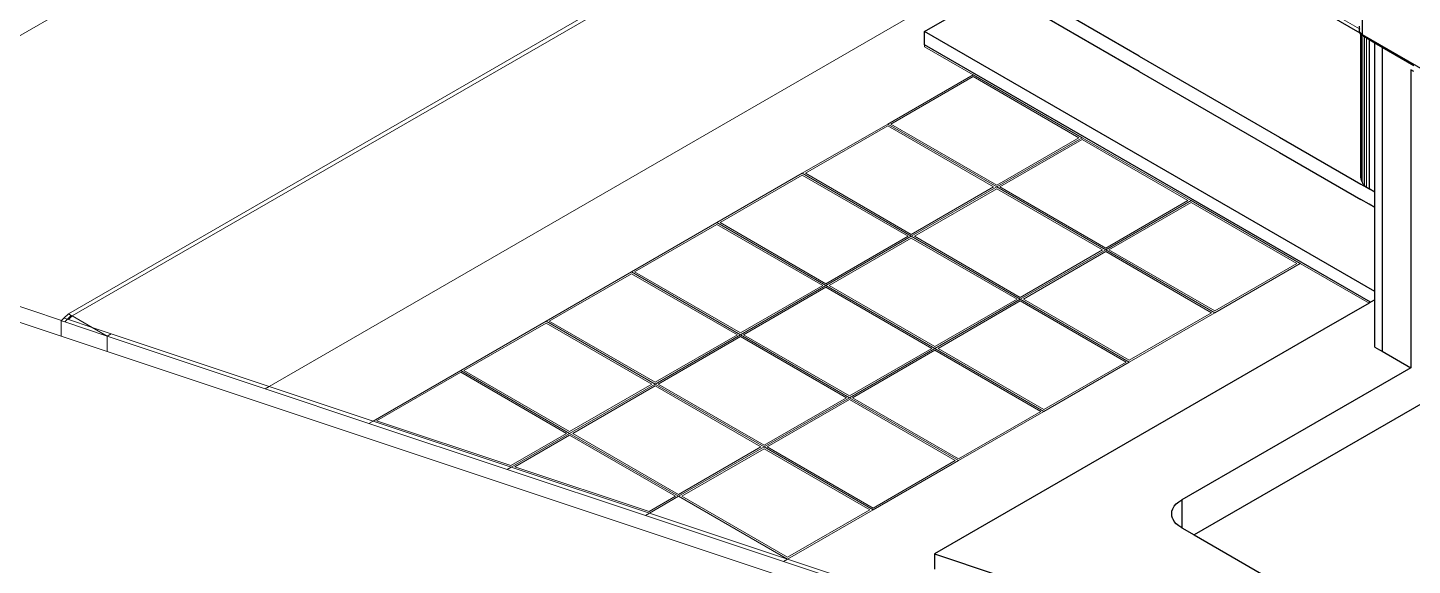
# Model space of a CAD drawing. Header units: metres. Extents: x 294 to 1101, y -498 to -355.
# Drawn here: x 911.7 to 924.25, y -406.78 to -401.9 of the extents above; entities that cross this region are included whole.
import ezdxf

# ---------------------------------------------------------------- set-up
doc = ezdxf.new("R2010")
doc.units = ezdxf.units.M
doc.layers.add('19-JARDINERIA', color=80, linetype='Continuous', lineweight=0)

msp = doc.modelspace()

# ---------------------------------------------------------------- linework, layer by layer
for p, q in [((922.956, -401.477), (923.773, -401.949)), ((921.772, -402.161), (920.956, -401.69)), ((923.796, -401.966), (923.796, -401.655)), ((919.826, -401.936), (920.031, -401.818)), ((921.772, -402.3), (920.956, -401.829)), ((923.769, -401.914), (923.769, -401.889)), ((923.909, -404.294), (919.826, -401.936)), ((919.826, -402.058), (919.826, -401.936)), ((923.769, -401.927), (923.769, -401.914)), ((923.769, -401.914), (923.77, -401.915)), ((923.769, -401.919), (923.77, -401.915)), ((923.769, -401.927), (923.769, -401.919)), ((923.769, -401.927), (923.77, -401.922)), ((923.769, -401.935), (923.769, -401.927)), ((923.769, -401.929), (923.769, -401.927)), ((923.769, -401.929), (923.769, -401.927)), ((923.769, -401.935), (923.769, -401.929)), ((923.77, -401.936), (923.769, -401.929)), ((923.77, -401.944), (923.769, -401.935)), ((923.77, -401.915), (923.77, -401.914)), ((923.77, -401.915), (923.77, -401.915)), ((923.774, -401.944), (923.77, -401.936)), ((923.773, -401.949), (923.77, -401.944)), ((923.774, -401.952), (923.773, -401.949)), ((923.779, -401.952), (923.774, -401.944)), ((923.778, -401.958), (923.774, -401.952)), ((923.779, -401.96), (923.778, -401.958)), ((923.787, -401.959), (923.779, -401.952)), ((923.781, -401.961), (923.779, -401.96)), ((923.787, -401.967), (923.781, -401.961)), ((923.796, -401.966), (923.787, -401.959)), ((923.787, -401.968), (923.787, -401.967)), ((923.796, -401.974), (923.787, -401.968)), ((923.796, -401.974), (923.796, -401.966)), ((926.765, -403.68), (923.796, -401.966)), ((923.799, -401.976), (923.796, -401.974)), ((923.814, -401.985), (923.799, -401.976)), ((923.834, -401.996), (923.814, -401.985)), ((923.834, -401.996), (923.857, -402.009)), ((923.857, -402.009), (923.857, -403.365)), ((923.857, -402.009), (923.909, -402.04)), ((923.87, -404.393), (919.826, -402.058)), ((923.909, -402.04), (923.976, -402.078)), ((923.909, -403.395), (923.909, -402.04)), ((923.976, -402.078), (923.976, -404.837)), ((923.976, -402.078), (924.263, -402.244)), ((921.772, -402.161), (923.045, -402.896)), ((921.772, -402.3), (923.045, -403.035)), ((924.263, -402.3), (924.234, -402.283)), ((924.234, -402.283), (924.234, -404.986)), ((923.045, -402.896), (923.783, -403.322)), ((923.045, -403.035), (923.783, -403.461)), ((923.783, -403.322), (923.857, -403.365)), ((923.909, -403.395), (923.857, -403.365)), ((923.909, -403.534), (923.909, -403.395)), ((923.857, -403.504), (923.783, -403.461)), ((923.909, -403.534), (923.857, -403.504)), ((923.909, -404.294), (923.909, -403.534)), ((923.856, -404.401), (923.446, -404.638)), ((923.87, -404.393), (923.856, -404.401)), ((923.909, -404.37), (923.87, -404.393)), ((923.909, -404.37), (923.909, -404.294)), ((923.909, -404.692), (923.909, -404.37)), ((923.446, -404.638), (920.961, -406.073)), ((925.471, -404.655), (922.271, -406.503)), ((923.909, -404.799), (923.909, -404.692)), ((923.909, -404.799), (923.951, -404.823)), ((923.951, -404.823), (923.976, -404.837)), ((923.976, -404.837), (924.234, -404.986)), ((924.234, -404.986), (922.159, -406.184)), ((920.961, -406.073), (919.918, -406.675)), ((922.07, -406.288), (922.078, -406.265)), ((922.078, -406.265), (922.091, -406.242)), ((922.091, -406.242), (922.109, -406.221)), ((922.109, -406.221), (922.132, -406.202)), ((922.132, -406.202), (922.159, -406.184)), ((922.159, -406.184), (922.159, -406.266)), ((922.159, -406.266), (922.159, -406.282)), ((922.159, -406.282), (922.159, -406.438)), ((922.068, -406.311), (922.07, -406.288)), ((922.07, -406.334), (922.068, -406.311)), ((922.076, -406.352), (922.07, -406.334)), ((922.078, -406.357), (922.076, -406.352)), ((922.08, -406.36), (922.078, -406.357)), ((922.091, -406.38), (922.08, -406.36)), ((922.109, -406.401), (922.091, -406.38)), ((922.132, -406.42), (922.109, -406.401)), ((922.159, -406.438), (922.132, -406.42)), ((922.159, -406.438), (922.271, -406.503)), ((922.271, -406.503), (924, -407.501)), ((919.918, -406.675), (924.852, -408.319)), ((919.918, -406.675), (919.918, -406.814))]:
    msp.add_line(p, q)
at = {"layer": '19-JARDINERIA', "color": 251}
for p, q in [((915.568, -399.698), (909.591, -403.149)), ((917.972, -401.086), (912.066, -404.497)), ((918.078, -401.066), (912.101, -404.517)), ((922.985, -401.461), (923.769, -401.914)), ((913.886, -405.156), (919.85, -401.713)), ((923.778, -401.958), (923.778, -402.446)), ((923.781, -401.961), (923.781, -402.447)), ((923.787, -401.968), (923.787, -403.295)), ((923.799, -401.976), (923.799, -403.314)), ((923.814, -401.985), (923.814, -403.333)), ((923.834, -401.996), (923.834, -403.35)), ((919.826, -402.075), (919.826, -402.058)), ((919.826, -402.075), (920.267, -402.329)), ((919.493, -402.776), (920.267, -402.329)), ((920.267, -402.346), (919.521, -402.776)), ((921.255, -402.9), (920.267, -402.329)), ((921.227, -402.9), (920.267, -402.346)), ((923.778, -402.446), (923.781, -402.447)), ((923.778, -402.446), (923.778, -402.473)), ((923.781, -402.471), (923.778, -402.473)), ((923.778, -402.473), (923.778, -403.255)), ((923.781, -402.447), (923.781, -402.471)), ((923.781, -402.471), (923.781, -403.234)), ((918.719, -403.223), (919.493, -402.776)), ((919.493, -402.793), (918.747, -403.223)), ((919.493, -402.776), (920.481, -403.347)), ((920.452, -403.347), (919.493, -402.793)), ((919.521, -402.776), (920.481, -403.33)), ((920.481, -403.347), (921.255, -402.9)), ((920.481, -403.33), (921.227, -402.9)), ((921.255, -402.916), (920.509, -403.347)), ((921.255, -402.9), (922.243, -403.47)), ((922.215, -403.47), (921.255, -402.916)), ((917.944, -403.67), (918.719, -403.223)), ((918.719, -403.24), (917.973, -403.67)), ((918.719, -403.223), (919.707, -403.794)), ((919.678, -403.794), (918.719, -403.24)), ((918.747, -403.223), (919.707, -403.777)), ((923.781, -403.275), (923.778, -403.255)), ((923.781, -403.234), (923.781, -403.275)), ((919.707, -403.794), (920.481, -403.347)), ((919.707, -403.777), (920.452, -403.347)), ((920.481, -403.363), (919.735, -403.794)), ((920.481, -403.347), (921.469, -403.917)), ((921.44, -403.917), (920.481, -403.363)), ((920.509, -403.347), (921.469, -403.901)), ((923.787, -403.295), (923.781, -403.275)), ((923.798, -403.313), (923.787, -403.295)), ((923.799, -403.314), (923.798, -403.313)), ((923.814, -403.333), (923.799, -403.314)), ((923.814, -403.333), (923.834, -403.35)), ((923.834, -403.35), (923.857, -403.365)), ((921.469, -403.917), (922.243, -403.47)), ((921.469, -403.901), (922.215, -403.47)), ((922.243, -403.487), (921.497, -403.917)), ((922.243, -403.47), (923.231, -404.041)), ((923.203, -404.041), (922.243, -403.487)), ((912.004, -404.558), (908.928, -403.532)), ((912.001, -404.7), (908.863, -403.654)), ((917.17, -404.117), (917.944, -403.67)), ((917.944, -403.687), (917.198, -404.117)), ((917.944, -403.67), (918.932, -404.241)), ((918.904, -404.241), (917.944, -403.687)), ((917.973, -403.67), (918.932, -404.224)), ((918.932, -404.241), (919.707, -403.794)), ((918.932, -404.224), (919.678, -403.794)), ((919.707, -403.81), (918.961, -404.241)), ((919.707, -403.794), (920.695, -404.364)), ((920.666, -404.364), (919.707, -403.81)), ((919.735, -403.794), (920.695, -404.348)), ((920.695, -404.364), (921.469, -403.917)), ((920.695, -404.348), (921.44, -403.917)), ((921.469, -403.933), (920.723, -404.364)), ((921.469, -403.917), (922.457, -404.488)), ((922.428, -404.488), (921.469, -403.933)), ((921.497, -403.917), (922.457, -404.471)), ((916.396, -404.564), (917.17, -404.117)), ((917.17, -404.134), (916.424, -404.564)), ((917.17, -404.117), (918.158, -404.688)), ((918.13, -404.688), (917.17, -404.134)), ((917.198, -404.117), (918.158, -404.671)), ((922.457, -404.488), (923.231, -404.041)), ((922.457, -404.471), (923.203, -404.041)), ((923.231, -404.041), (923.856, -404.401)), ((918.158, -404.688), (918.932, -404.241)), ((918.158, -404.671), (918.904, -404.241)), ((918.932, -404.257), (918.186, -404.688)), ((918.932, -404.241), (919.92, -404.811)), ((919.892, -404.811), (918.932, -404.257)), ((918.961, -404.241), (919.92, -404.795)), ((919.92, -404.811), (920.695, -404.364)), ((919.92, -404.795), (920.666, -404.364)), ((920.695, -404.38), (919.949, -404.811)), ((920.695, -404.364), (921.683, -404.935)), ((921.654, -404.935), (920.695, -404.38)), ((920.723, -404.364), (921.683, -404.918)), ((912.066, -404.497), (912.026, -404.536)), ((912.092, -404.512), (912.058, -404.546)), ((912.092, -404.512), (912.066, -404.497)), ((912.101, -404.517), (912.068, -404.55)), ((912.101, -404.517), (912.092, -404.512)), ((912.281, -404.621), (912.101, -404.517)), ((921.683, -404.935), (922.457, -404.488)), ((921.683, -404.918), (922.428, -404.488)), ((912.004, -404.558), (912.001, -404.561)), ((912.033, -404.571), (912.001, -404.561)), ((912.001, -404.561), (912.001, -404.7)), ((912.014, -404.548), (912.004, -404.558)), ((912.026, -404.536), (912.014, -404.548)), ((912.058, -404.546), (912.026, -404.536)), ((912.058, -404.546), (912.033, -404.571)), ((912.417, -404.7), (912.033, -404.571)), ((912.068, -404.55), (912.058, -404.546)), ((912.281, -404.621), (912.068, -404.55)), ((912.417, -404.7), (912.281, -404.621)), ((912.281, -404.621), (912.454, -404.678)), ((915.622, -405.011), (916.396, -404.564)), ((916.396, -404.581), (915.65, -405.011)), ((916.396, -404.564), (917.384, -405.135)), ((917.356, -405.135), (916.396, -404.581)), ((916.424, -404.564), (917.384, -405.118)), ((912.417, -404.838), (912.001, -404.7)), ((912.417, -404.7), (912.454, -404.678)), ((913.85, -405.177), (912.417, -404.7)), ((912.417, -404.7), (912.417, -404.838)), ((912.454, -404.678), (913.886, -405.156)), ((917.384, -405.135), (918.158, -404.688)), ((917.384, -405.118), (918.13, -404.688)), ((918.158, -404.704), (917.412, -405.135)), ((918.158, -404.688), (919.146, -405.258)), ((919.118, -405.258), (918.158, -404.704)), ((918.186, -404.688), (919.146, -405.242)), ((921.373, -407.824), (912.417, -404.838)), ((919.146, -405.258), (919.92, -404.811)), ((919.146, -405.242), (919.892, -404.811)), ((919.92, -404.827), (919.174, -405.258)), ((919.92, -404.811), (920.908, -405.382)), ((920.88, -405.382), (919.92, -404.827)), ((919.949, -404.811), (920.908, -405.365)), ((914.828, -405.47), (915.622, -405.011)), ((914.86, -405.467), (915.622, -405.028)), ((915.622, -405.011), (916.61, -405.582)), ((916.582, -405.582), (915.622, -405.028)), ((915.65, -405.011), (916.61, -405.565)), ((920.908, -405.382), (921.683, -404.935)), ((920.908, -405.365), (921.654, -404.935)), ((913.886, -405.156), (913.85, -405.177)), ((913.886, -405.156), (914.828, -405.47)), ((916.61, -405.582), (917.384, -405.135)), ((916.61, -405.565), (917.356, -405.135)), ((917.384, -405.151), (916.638, -405.582)), ((917.384, -405.135), (918.372, -405.705)), ((918.344, -405.705), (917.384, -405.151)), ((917.412, -405.135), (918.372, -405.689)), ((914.791, -405.491), (913.85, -405.177)), ((918.372, -405.705), (919.146, -405.258)), ((918.372, -405.689), (919.118, -405.258)), ((919.146, -405.274), (918.4, -405.705)), ((919.146, -405.258), (920.134, -405.828)), ((920.106, -405.828), (919.146, -405.274)), ((919.174, -405.258), (920.134, -405.812)), ((920.134, -405.828), (920.908, -405.382)), ((920.134, -405.812), (920.88, -405.382)), ((914.828, -405.47), (914.791, -405.491)), ((916.044, -405.908), (914.791, -405.491)), ((916.08, -405.887), (914.828, -405.47)), ((914.86, -405.467), (916.077, -405.873)), ((916.582, -405.582), (916.077, -405.873)), ((916.08, -405.887), (916.61, -405.582)), ((916.113, -405.885), (916.61, -405.598)), ((916.61, -405.582), (917.598, -406.152)), ((917.57, -406.152), (916.61, -405.598)), ((916.638, -405.582), (917.598, -406.136)), ((917.598, -406.152), (918.372, -405.705)), ((917.598, -406.136), (918.344, -405.705)), ((918.372, -405.721), (917.626, -406.152)), ((918.372, -405.705), (919.36, -406.275)), ((919.332, -406.275), (918.372, -405.721)), ((918.4, -405.705), (919.36, -406.259)), ((916.08, -405.887), (916.044, -405.908)), ((917.297, -406.326), (916.044, -405.908)), ((917.333, -406.305), (916.08, -405.887)), ((916.113, -405.885), (917.33, -406.29)), ((919.36, -406.275), (920.134, -405.828)), ((919.36, -406.259), (920.106, -405.828)), ((917.33, -406.29), (917.57, -406.152)), ((917.598, -406.152), (917.333, -406.305)), ((917.598, -406.152), (918.586, -406.722)), ((917.626, -406.152), (918.586, -406.706)), ((918.586, -406.722), (919.36, -406.275)), ((918.586, -406.706), (919.332, -406.275)), ((917.297, -406.326), (917.333, -406.305)), ((918.549, -406.744), (917.297, -406.326)), ((918.586, -406.722), (917.333, -406.305)), ((918.549, -406.744), (918.586, -406.722)), ((919.494, -407.058), (918.549, -406.744)), ((918.586, -406.722), (919.531, -407.037))]:
    msp.add_line(p, q, dxfattribs=at)

doc.saveas('drawing.dxf')
